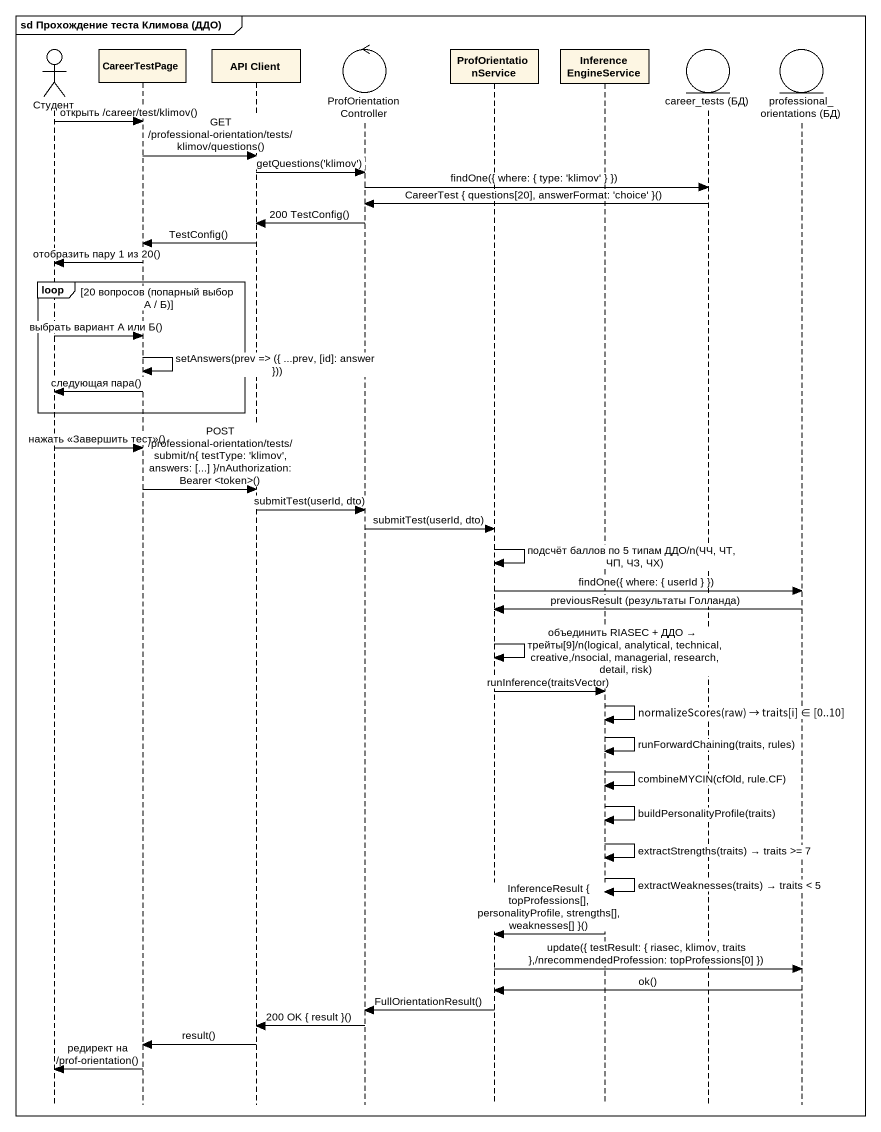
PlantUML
@startuml
mainframe sd Прохождение теста Климова (ДДО)
hide footbox
actor Студент
participant CareerTestPage
participant "API Client" as API_Client
control ProfOrientationController
participant ProfOrientationService
participant InferenceEngineService
entity "career_tests (БД)" as career_tests_БД
entity "professional_orientations (БД)" as professional_orientations_БД

Студент -> CareerTestPage : открыть /career/test/klimov()
CareerTestPage -> API_Client : GET /professional-orientation/tests/klimov/questions()
API_Client -> ProfOrientationController : getQuestions('klimov')
ProfOrientationController -> career_tests_БД : findOne({ where: { type: 'klimov' } })
career_tests_БД -> ProfOrientationController : CareerTest { questions[20], answerFormat: 'choice' }()
ProfOrientationController -> API_Client : 200 TestConfig()
API_Client -> CareerTestPage : TestConfig()
CareerTestPage -> Студент : отобразить пару 1 из 20()
loop 20 вопросов (попарный выбор А / Б)
  Студент -> CareerTestPage : выбрать вариант А или Б()
  CareerTestPage -> CareerTestPage : setAnswers(prev => ({ ...prev, [id]: answer }))
  CareerTestPage -> Студент : следующая пара()
end
Студент -> CareerTestPage : нажать <<Завершить тест>>()
CareerTestPage -> API_Client : POST /professional-orientation/tests/submit/n{ testType: 'klimov', answers: [...] }/nAuthorization: Bearer <token>()
API_Client -> ProfOrientationController : submitTest(userId, dto)
ProfOrientationController -> ProfOrientationService : submitTest(userId, dto)
ProfOrientationService -> ProfOrientationService : подсчёт баллов по 5 типам ДДО/n(ЧЧ, ЧТ, ЧП, ЧЗ, ЧХ)
ProfOrientationService -> professional_orientations_БД : findOne({ where: { userId } })
professional_orientations_БД -> ProfOrientationService : previousResult (результаты Голланда)
ProfOrientationService -> ProfOrientationService : объединить RIASEC + ДДО → трейты[9]/n(logical, analytical, technical, creative,/nsocial, managerial, research, detail, risk)
ProfOrientationService -> InferenceEngineService : runInference(traitsVector)
InferenceEngineService -> InferenceEngineService : normalizeScores(raw) → traits[i] ∈ [0..10]
InferenceEngineService -> InferenceEngineService : runForwardChaining(traits, rules)
InferenceEngineService -> InferenceEngineService : combineMYCIN(cfOld, rule.CF)
InferenceEngineService -> InferenceEngineService : buildPersonalityProfile(traits)
InferenceEngineService -> InferenceEngineService : extractStrengths(traits) → traits >= 7
InferenceEngineService -> InferenceEngineService : extractWeaknesses(traits) → traits < 5
InferenceEngineService -> ProfOrientationService : InferenceResult { topProfessions[], personalityProfile, strengths[], weaknesses[] }()
ProfOrientationService -> professional_orientations_БД : update({ testResult: { riasec, klimov, traits },/nrecommendedProfession: topProfessions[0] })
professional_orientations_БД -> ProfOrientationService : ok()
ProfOrientationService -> ProfOrientationController : FullOrientationResult()
ProfOrientationController -> API_Client : 200 OK { result }()
API_Client -> CareerTestPage : result()
CareerTestPage -> Студент : редирект на /prof-orientation()
@enduml
